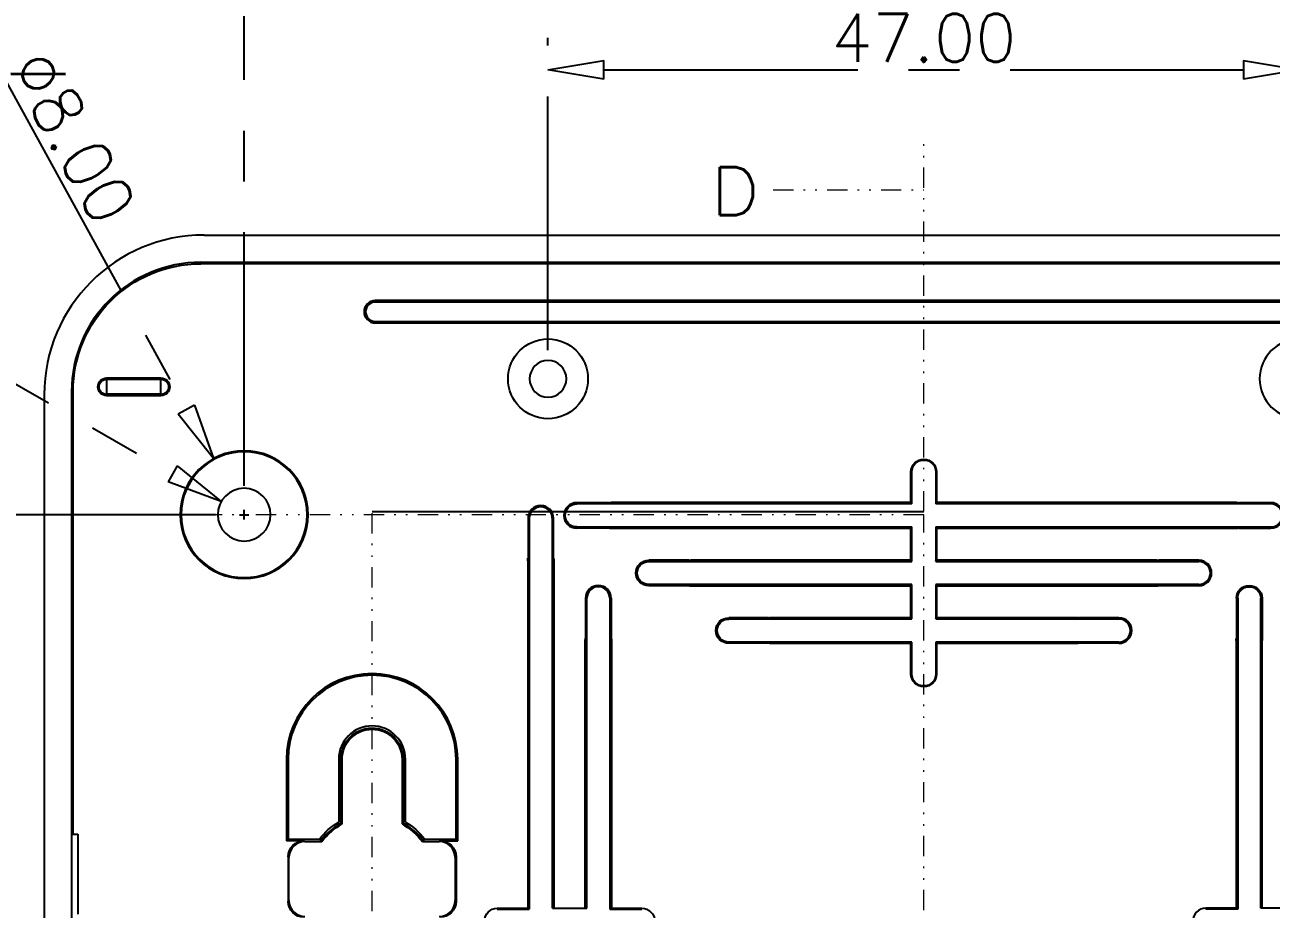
# Model space of a CAD drawing. Header units: millimetres. Extents: x 3683 to 5830, y 1279 to 1555.
# Drawn here: x 4167.5 to 4245.4, y 1443.1 to 1498.4 of the extents above; entities that cross this region are included whole.
import ezdxf
from ezdxf.lldxf.tags import DXFTag

# ---------------------------------------------------------------- set-up
doc = ezdxf.new("R2010")
doc.units = ezdxf.units.MM
doc.header["$LTSCALE"] = 0.5
doc.linetypes.add('CENTER', pattern=[50.8, 31.75, -6.35, 6.35, -6.35])
doc.linetypes.add('DIVIDE', pattern=[31.75, 12.7, -6.35, 0, -6.35, 0, -6.35])
doc.layers.add('1', color=7, linetype='Continuous', true_color=0xffffff)
doc.layers.add('112', color=7, linetype='Continuous', true_color=0xffffff)
doc.layers.add('dim', color=82, linetype='Continuous', lineweight=9)
doc.layers.add('hatch', color=56, linetype='Continuous', lineweight=9)
doc.styles.add('blockfont', font='simplex.shx', dxfattribs={"bigfont": 'bigfont'})
doc.styles.get("Standard").update_dxf_attribs({"font": 'txt', "bigfont": 'gbcbig.shx'})
tags = doc.linetypes.add('PHANTOM', pattern=[2.5, 1.25, -0.25, 0.25, -0.25, 0.25, -0.25]).pattern_tags.tags
tags[14:15] = [DXFTag(74, 4), DXFTag(75, 0), DXFTag(340, '0'), DXFTag(46, 0.0), DXFTag(50, 0.0), DXFTag(44, 0.0), DXFTag(45, 0.0)]
tags[12:13] = [DXFTag(74, 4), DXFTag(75, 0), DXFTag(340, '0'), DXFTag(46, 0.0), DXFTag(50, 0.0), DXFTag(44, 0.0), DXFTag(45, 0.0)]
tags[10:11] = [DXFTag(74, 4), DXFTag(75, 0), DXFTag(340, '0'), DXFTag(46, 0.0), DXFTag(50, 0.0), DXFTag(44, 0.0), DXFTag(45, 0.0)]
tags[8:9] = [DXFTag(74, 4), DXFTag(75, 0), DXFTag(340, '0'), DXFTag(46, 0.0), DXFTag(50, 0.0), DXFTag(44, 0.0), DXFTag(45, 0.0)]
tags[6:7] = [DXFTag(74, 4), DXFTag(75, 0), DXFTag(340, '0'), DXFTag(46, 0.0), DXFTag(50, 0.0), DXFTag(44, 0.0), DXFTag(45, 0.0)]
tags[4:5] = [DXFTag(74, 4), DXFTag(75, 0), DXFTag(340, '0'), DXFTag(46, 0.0), DXFTag(50, 0.0), DXFTag(44, 0.0), DXFTag(45, 0.0)]
doc.dimstyles.new('VT-3.00', dxfattribs={"dimtxt": 3, "dimasz": 3.5, "dimexe": 2, "dimexo": 1.8, "dimgap": 0.5, "dimtad": 1, "dimzin": 0, "dimdsep": 46, "dimtxsty": 'Standard', "dimblk": 'CLOSEDBLANK', "dimcen": 0.3, "dimclrd": 1, "dimclre": 1, "dimclrt": 7, "dimadec": 1, "dimazin": 0, "dimtfac": 1, "dimtofl": 0, "dimtmove": 0, "dimatfit": 3, "dimldrblk": 'CLOSEDBLANK', "dimfxl": 0, "dimtolj": 1, "dimtzin": 0, "dimarcsym": 0})

# ---------------------------------------------------------------- blocks, each defined once
blk = doc.blocks.new('_ClosedBlank')
at = {"color": 0, "linetype": 'ByBlock', "lineweight": -2}
for p, q in [((-1, 0.167), (0, 0)), ((-1, 0.167), (-1, -0.167)), ((0, 0), (-1, -0.167))]:
    blk.add_line(p, q, dxfattribs=at)
blk = doc.blocks.new('*D24')
at = {"layer": 'Defpoints', "color": 0, "linetype": 'CENTER'}
for p in [(8736.92, 3095.193), (8651.92, 3060.417), (8736.92, 3060.417)]:
    blk.add_point(p, dxfattribs=at)
at = {"layer": 'dim', "color": 1, "linetype": 'CENTER', "lineweight": -2}
for p, q in [((8651.92, 3062.217), (8651.92, 3097.193)), ((8736.92, 3062.217), (8736.92, 3097.193)), ((8655.42, 3095.193), (8733.42, 3095.193))]:
    blk.add_line(p, q, dxfattribs=at)
at = {"layer": 'dim', "color": 1, "linetype": 'CENTER', "lineweight": -2, "xscale": 3.5, "yscale": 3.5, "zscale": 3.5, "rotation": 180}
blk.add_blockref('_ClosedBlank', (8651.92, 3095.193), dxfattribs=at)
at = {"layer": 'dim', "color": 1, "linetype": 'CENTER', "lineweight": -2, "xscale": 3.5, "yscale": 3.5, "zscale": 3.5}
blk.add_blockref('_ClosedBlank', (8736.92, 3095.193), dxfattribs=at)
at = {"layer": 'dim', "color": 7, "linetype": 'CENTER', "insert": (8694.42, 3097.193), "char_height": 3, "attachment_point": 5}
blk.add_mtext('\\A1;85.00', dxfattribs=at)
blk = doc.blocks.new('*D25')
at = {"layer": 'Defpoints', "color": 0, "linetype": 'CENTER'}
for p in [(8651.92, 3060.417), (8627.822, 3015.417), (8651.92, 3015.417)]:
    blk.add_point(p, dxfattribs=at)
at = {"layer": 'dim', "color": 1, "linetype": 'CENTER', "lineweight": -2}
for p, q in [((8650.12, 3060.417), (8625.822, 3060.417)), ((8627.822, 3056.917), (8627.822, 3018.917)), ((8650.12, 3015.417), (8625.822, 3015.417))]:
    blk.add_line(p, q, dxfattribs=at)
at = {"layer": 'dim', "color": 1, "linetype": 'CENTER', "lineweight": -2, "xscale": 3.5, "yscale": 3.5, "zscale": 3.5}
for p, rotation in [((8627.822, 3060.417), 90), ((8627.822, 3015.417), 270)]:
    blk.add_blockref('_ClosedBlank', p, dxfattribs=dict(at, rotation=rotation))
at = {"layer": 'dim', "color": 7, "linetype": 'CENTER', "insert": (8625.822, 3037.917), "char_height": 3, "attachment_point": 5, "rotation": 90}
blk.add_mtext('\\A1;45.00', dxfattribs=at)
blk = doc.blocks.new('*D27')
at = {"layer": 'Defpoints', "color": 0, "linetype": 'CENTER'}
for p in [(8650.488, 3061.237), (8653.352, 3059.598)]:
    blk.add_point(p, dxfattribs=at)
at = {"layer": 'dim', "color": 1, "linetype": 'CENTER', "lineweight": -2}
for p, q in [((8625.902, 3075.303), (8647.45, 3062.975)), ((8651.62, 3060.417), (8652.22, 3060.417)), ((8651.92, 3060.117), (8651.92, 3060.717))]:
    blk.add_line(p, q, dxfattribs=at)
at = {"layer": 'dim', "color": 1, "linetype": 'CENTER', "lineweight": -2, "xscale": 3.5, "yscale": 3.5, "zscale": 3.5, "rotation": 330.2245947376103}
blk.add_blockref('_ClosedBlank', (8650.488, 3061.237), dxfattribs=at)
at = {"layer": 'dim', "color": 7, "linetype": 'CENTER', "insert": (8632.32, 3073.935), "char_height": 3, "attachment_point": 5, "rotation": 330.22459}
blk.add_mtext('\\A1;∅3.30', dxfattribs=at)
blk = doc.blocks.new('*D28')
at = {"layer": 'Defpoints', "color": 0, "linetype": 'CENTER'}
for p in [(8649.993, 3063.923), (8653.847, 3056.912)]:
    blk.add_point(p, dxfattribs=at)
at = {"layer": 'dim', "color": 1, "linetype": 'CENTER', "lineweight": -2}
for p, q in [((8636.566, 3088.351), (8648.307, 3066.99)), ((8651.62, 3060.417), (8652.22, 3060.417)), ((8651.92, 3060.117), (8651.92, 3060.717))]:
    blk.add_line(p, q, dxfattribs=at)
at = {"layer": 'dim', "color": 1, "linetype": 'CENTER', "lineweight": -2, "xscale": 3.5, "yscale": 3.5, "zscale": 3.5, "rotation": 298.7962139689842}
blk.add_blockref('_ClosedBlank', (8649.993, 3063.923), dxfattribs=at)
at = {"layer": 'dim', "color": 7, "linetype": 'CENTER', "insert": (8641.209, 3084.056), "char_height": 3, "attachment_point": 5, "rotation": 298.79621}
blk.add_mtext('\\A1;∅8.00', dxfattribs=at)
blk = doc.blocks.new('*D29')
at = {"layer": 'Defpoints', "color": 0, "linetype": 'CENTER'}
for p in [(8717.92, 3088.251), (8670.92, 3068.917), (8717.92, 3068.917)]:
    blk.add_point(p, dxfattribs=at)
at = {"layer": 'dim', "color": 1, "linetype": 'CENTER', "lineweight": -2}
for p, q in [((8670.92, 3070.717), (8670.92, 3090.251)), ((8717.92, 3070.717), (8717.92, 3090.251)), ((8674.42, 3088.251), (8714.42, 3088.251))]:
    blk.add_line(p, q, dxfattribs=at)
at = {"layer": 'dim', "color": 1, "linetype": 'CENTER', "lineweight": -2, "xscale": 3.5, "yscale": 3.5, "zscale": 3.5, "rotation": 180}
blk.add_blockref('_ClosedBlank', (8670.92, 3088.251), dxfattribs=at)
at = {"layer": 'dim', "color": 1, "linetype": 'CENTER', "lineweight": -2, "xscale": 3.5, "yscale": 3.5, "zscale": 3.5}
blk.add_blockref('_ClosedBlank', (8717.92, 3088.251), dxfattribs=at)
at = {"layer": 'dim', "color": 7, "linetype": 'CENTER', "insert": (8694.42, 3090.251), "char_height": 3, "attachment_point": 5}
blk.add_mtext('\\A1;47.00', dxfattribs=at)

msp = doc.modelspace()

# ---------------------------------------------------------------- linework, layer by layer
at = {"layer": '1', "color": 43, "linetype": 'PHANTOM', "ltscale": 4.928571}
msp.add_line((4189.161, 1467.987), (4223.661, 1467.987), dxfattribs=at)
at = {"layer": '112', "color": 7}
for p, q in [((4178.661, 1485.287), (4268.661, 1485.287)), ((4178.461, 1483.582), (4268.861, 1483.582)), ((4178.461, 1483.582), (4178.461, 1483.487)), ((4268.861, 1483.487), (4178.461, 1483.487)), ((4189.361, 1481.093), (4189.361, 1481.187)), ((4257.961, 1481.187), (4189.361, 1481.187)), ((4257.961, 1481.093), (4189.361, 1481.093)), ((4189.361, 1479.882), (4257.961, 1479.882)), ((4189.361, 1479.882), (4189.361, 1479.787)), ((4189.361, 1479.787), (4257.961, 1479.787)), ((4172.561, 1476.334), (4172.561, 1476.257)), ((4175.961, 1476.334), (4172.561, 1476.334)), ((4172.561, 1476.257), (4172.561, 1475.317)), ((4172.561, 1476.257), (4175.961, 1476.257)), ((4175.961, 1476.257), (4175.961, 1476.334)), ((4175.961, 1475.317), (4175.961, 1476.257)), ((4168.661, 1475.287), (4168.661, 1418.287)), ((4170.461, 1475.487), (4170.367, 1475.487)), ((4170.367, 1475.487), (4170.367, 1418.287)), ((4170.461, 1447.786), (4170.461, 1475.487)), ((4175.961, 1475.318), (4172.561, 1475.318)), ((4172.561, 1475.317), (4172.561, 1475.24)), ((4172.561, 1475.24), (4175.961, 1475.24)), ((4175.961, 1475.24), (4175.961, 1475.317)), ((4222.914, 1470.459), (4222.861, 1470.459)), ((4222.861, 1468.555), (4222.861, 1470.459)), ((4222.914, 1468.459), (4222.914, 1470.459)), ((4224.409, 1470.459), (4224.461, 1470.459)), ((4224.409, 1470.459), (4224.409, 1468.459)), ((4224.461, 1470.459), (4224.461, 1468.555)), ((4201.961, 1468.537), (4201.961, 1468.459)), ((4203.959, 1468.537), (4201.961, 1468.537)), ((4222.914, 1468.459), (4201.961, 1468.459)), ((4222.861, 1468.555), (4204.115, 1468.555)), ((4204.158, 1468.511), (4222.879, 1468.511)), ((4222.879, 1468.511), (4222.861, 1468.555)), ((4222.914, 1468.459), (4222.879, 1468.511)), ((4224.409, 1468.459), (4224.444, 1468.511)), ((4245.361, 1468.459), (4224.409, 1468.459)), ((4224.461, 1468.555), (4224.444, 1468.511)), ((4224.444, 1468.511), (4243.164, 1468.511)), ((4243.208, 1468.555), (4224.461, 1468.555)), ((4245.361, 1468.537), (4243.363, 1468.537)), ((4245.361, 1468.537), (4245.361, 1468.459)), ((4198.911, 1467.559), (4198.911, 1465.061)), ((4198.911, 1467.559), (4198.99, 1467.559)), ((4198.99, 1467.559), (4198.99, 1443.107)), ((4200.511, 1467.559), (4200.433, 1467.559)), ((4200.433, 1443.159), (4200.433, 1467.559)), ((4200.511, 1465.061), (4200.511, 1467.559)), ((4201.961, 1466.937), (4201.961, 1467.016)), ((4201.961, 1467.016), (4222.914, 1467.016)), ((4203.959, 1466.937), (4201.961, 1466.937)), ((4222.861, 1466.92), (4204.115, 1466.92)), ((4222.879, 1466.963), (4204.158, 1466.963)), ((4222.861, 1466.92), (4222.879, 1466.963)), ((4222.861, 1464.955), (4222.861, 1466.92)), ((4222.914, 1467.016), (4222.879, 1466.963)), ((4222.914, 1464.859), (4222.914, 1467.016)), ((4224.409, 1467.016), (4224.444, 1466.963)), ((4224.409, 1467.016), (4245.361, 1467.016)), ((4224.409, 1467.016), (4224.409, 1464.859)), ((4243.164, 1466.963), (4224.444, 1466.963)), ((4224.444, 1466.963), (4224.461, 1466.92)), ((4224.461, 1466.92), (4224.461, 1464.955)), ((4243.208, 1466.92), (4224.461, 1466.92)), ((4243.363, 1466.937), (4245.361, 1466.937)), ((4245.361, 1466.937), (4245.361, 1467.016)), ((4198.894, 1464.905), (4198.894, 1443.159)), ((4198.937, 1443.142), (4198.937, 1464.862)), ((4200.485, 1464.862), (4200.485, 1443.159)), ((4200.529, 1464.905), (4200.529, 1443.159)), ((4206.461, 1464.937), (4206.461, 1464.859)), ((4208.959, 1464.937), (4206.461, 1464.937)), ((4206.461, 1464.859), (4222.914, 1464.859)), ((4209.115, 1464.955), (4222.861, 1464.955)), ((4222.879, 1464.911), (4209.158, 1464.911)), ((4222.879, 1464.911), (4222.861, 1464.955)), ((4222.914, 1464.859), (4222.879, 1464.911)), ((4224.409, 1464.859), (4224.444, 1464.911)), ((4224.409, 1464.859), (4240.861, 1464.859)), ((4224.461, 1464.955), (4224.444, 1464.911)), ((4238.164, 1464.911), (4224.444, 1464.911)), ((4224.461, 1464.955), (4238.208, 1464.955)), ((4240.861, 1464.937), (4238.363, 1464.937)), ((4240.861, 1464.937), (4240.861, 1464.859)), ((4206.461, 1463.337), (4206.461, 1463.416)), ((4222.914, 1463.416), (4206.461, 1463.416)), ((4208.959, 1463.337), (4206.461, 1463.337)), ((4222.861, 1463.32), (4209.115, 1463.32)), ((4222.879, 1463.363), (4209.158, 1463.363)), ((4222.861, 1463.32), (4222.879, 1463.363)), ((4222.861, 1461.355), (4222.861, 1463.32)), ((4222.879, 1463.363), (4222.914, 1463.416)), ((4222.914, 1461.259), (4222.914, 1463.416)), ((4224.409, 1463.416), (4224.444, 1463.363)), ((4224.409, 1463.416), (4224.409, 1461.259)), ((4240.861, 1463.416), (4224.409, 1463.416)), ((4224.444, 1463.363), (4224.461, 1463.32)), ((4238.164, 1463.363), (4224.444, 1463.363)), ((4224.461, 1463.32), (4224.461, 1461.355)), ((4238.208, 1463.32), (4224.461, 1463.32)), ((4240.861, 1463.337), (4238.363, 1463.337)), ((4240.861, 1463.337), (4240.861, 1463.416)), ((4202.511, 1462.559), (4202.511, 1460.061)), ((4202.511, 1462.559), (4202.59, 1462.559)), ((4202.59, 1443.159), (4202.59, 1462.559)), ((4204.033, 1462.559), (4204.033, 1443.107)), ((4204.111, 1462.559), (4204.033, 1462.559)), ((4204.111, 1462.559), (4204.111, 1460.061)), ((4243.211, 1462.559), (4243.29, 1462.559)), ((4243.211, 1462.559), (4243.211, 1460.061)), ((4243.29, 1462.559), (4243.29, 1443.107)), ((4244.733, 1443.159), (4244.733, 1462.559)), ((4244.811, 1462.559), (4244.733, 1462.559)), ((4244.811, 1462.559), (4244.811, 1460.061)), ((4211.461, 1461.337), (4211.461, 1461.259)), ((4213.959, 1461.337), (4211.461, 1461.337)), ((4211.461, 1461.259), (4222.914, 1461.259)), ((4214.115, 1461.355), (4222.861, 1461.355)), ((4222.879, 1461.311), (4214.158, 1461.311)), ((4222.879, 1461.311), (4222.861, 1461.355)), ((4222.914, 1461.259), (4222.879, 1461.311)), ((4224.409, 1461.259), (4224.444, 1461.311)), ((4224.409, 1461.259), (4235.861, 1461.259)), ((4224.461, 1461.355), (4224.444, 1461.311)), ((4233.164, 1461.311), (4224.444, 1461.311)), ((4224.461, 1461.355), (4233.208, 1461.355)), ((4235.861, 1461.337), (4233.363, 1461.337)), ((4235.861, 1461.337), (4235.861, 1461.259)), ((4202.494, 1443.159), (4202.494, 1459.905)), ((4202.537, 1459.862), (4202.537, 1443.159)), ((4204.085, 1459.862), (4204.085, 1443.142)), ((4204.129, 1459.905), (4204.129, 1443.159)), ((4211.461, 1459.737), (4211.461, 1459.816)), ((4222.914, 1459.816), (4211.461, 1459.816)), ((4213.959, 1459.737), (4211.461, 1459.737)), ((4222.861, 1459.72), (4214.115, 1459.72)), ((4222.879, 1459.763), (4214.158, 1459.763)), ((4222.861, 1459.72), (4222.879, 1459.763)), ((4222.861, 1457.816), (4222.861, 1459.72)), ((4222.879, 1459.763), (4222.914, 1459.816)), ((4222.914, 1457.816), (4222.914, 1459.816)), ((4224.409, 1459.816), (4224.444, 1459.763)), ((4235.861, 1459.816), (4224.409, 1459.816)), ((4224.409, 1459.816), (4224.409, 1457.816)), ((4233.164, 1459.763), (4224.444, 1459.763)), ((4224.444, 1459.763), (4224.461, 1459.72)), ((4224.461, 1459.72), (4224.461, 1457.816)), ((4233.208, 1459.72), (4224.461, 1459.72)), ((4235.861, 1459.737), (4233.363, 1459.737)), ((4235.861, 1459.737), (4235.861, 1459.816)), ((4243.194, 1459.905), (4243.194, 1443.159)), ((4243.237, 1459.862), (4243.237, 1443.142)), ((4244.785, 1459.862), (4244.785, 1443.159)), ((4244.829, 1443.159), (4244.829, 1459.905)), ((4222.914, 1457.816), (4222.861, 1457.816)), ((4224.409, 1457.816), (4224.461, 1457.816)), ((4183.806, 1452.487), (4183.806, 1447.382)), ((4183.911, 1452.487), (4183.806, 1452.487)), ((4183.911, 1452.487), (4183.911, 1447.487)), ((4187.08, 1452.487), (4187.08, 1448.556)), ((4187.211, 1452.487), (4187.29, 1452.487)), ((4187.211, 1448.48), (4187.211, 1452.487)), ((4187.29, 1448.433), (4187.29, 1452.487)), ((4191.033, 1452.487), (4191.033, 1448.433)), ((4191.111, 1452.487), (4191.033, 1452.487)), ((4191.111, 1452.487), (4191.111, 1448.48)), ((4191.242, 1448.556), (4191.242, 1452.487)), ((4194.411, 1452.487), (4194.516, 1452.487)), ((4194.411, 1447.487), (4194.411, 1452.487)), ((4194.516, 1447.382), (4194.516, 1452.487)), ((4170.373, 1447.787), (4170.373, 1442.787)), ((4170.373, 1447.787), (4170.761, 1447.787)), ((4170.761, 1447.787), (4170.761, 1442.787)), ((4183.911, 1447.487), (4183.806, 1447.382)), ((4184.91, 1447.382), (4183.806, 1447.382)), ((4183.911, 1447.487), (4185.872, 1447.487)), ((4184.91, 1447.382), (4184.962, 1447.33)), ((4184.962, 1447.33), (4186.017, 1447.33)), ((4192.306, 1447.33), (4193.36, 1447.33)), ((4192.45, 1447.487), (4194.411, 1447.487)), ((4193.36, 1447.33), (4193.413, 1447.382)), ((4193.413, 1447.382), (4194.516, 1447.382)), ((4194.411, 1447.487), (4194.516, 1447.382)), ((4183.964, 1446.331), (4183.911, 1446.384)), ((4183.911, 1446.384), (4183.911, 1443.591)), ((4183.964, 1443.643), (4183.964, 1446.331)), ((4194.411, 1446.384), (4194.359, 1446.331)), ((4194.359, 1446.331), (4194.359, 1443.643)), ((4194.411, 1446.384), (4194.411, 1443.591)), ((4183.911, 1443.591), (4183.964, 1443.643)), ((4194.359, 1443.643), (4194.411, 1443.591)), ((4196.99, 1443.107), (4196.99, 1443.159)), ((4196.99, 1443.159), (4198.894, 1443.159)), ((4196.99, 1443.107), (4198.99, 1443.107)), ((4198.894, 1443.159), (4198.937, 1443.142)), ((4198.99, 1443.107), (4198.937, 1443.142)), ((4200.433, 1443.159), (4202.59, 1443.159)), ((4204.033, 1443.107), (4204.085, 1443.142)), ((4204.033, 1443.107), (4206.033, 1443.107)), ((4204.085, 1443.142), (4204.129, 1443.159)), ((4204.129, 1443.159), (4206.033, 1443.159)), ((4206.033, 1443.107), (4206.033, 1443.159)), ((4241.29, 1443.107), (4241.29, 1443.159)), ((4243.194, 1443.159), (4241.29, 1443.159)), ((4243.29, 1443.107), (4241.29, 1443.107)), ((4243.237, 1443.142), (4243.194, 1443.159)), ((4243.29, 1443.107), (4243.237, 1443.142)), ((4246.89, 1443.159), (4244.733, 1443.159))]:
    msp.add_line(p, q, dxfattribs=at)
msp.add_circle((4200.161, 1476.287), 2.5, dxfattribs=at)
at = {"layer": '112', "color": 7, "extrusion": (0, 0, -1)}
for centre, radius in [((-4247.161, 1476.287), 2.5), ((-4181.161, 1467.787), 4), ((-4181.161, 1467.787), 3.939), ((-4181.161, 1467.787), 1.65)]:
    msp.add_circle(centre, radius, dxfattribs=at)
at = {"layer": '112', "color": 7, "extrusion": (1.22461e-16, 0, -1)}
msp.add_circle((-4200.161, 1476.287), 1.15, dxfattribs=at)
at = {"layer": '112', "color": 7}
for centre, radius, start, end in [((4178.661, 1475.287), 10, 90, 180), ((4178.461, 1475.487), 8.094, 90, 180), ((4189.361, 1480.487), 0.7, 90, 270), ((4189.361, 1480.487), 0.606, 90, 270), ((4199.711, 1467.559), 0.8, 0, 180), ((4199.711, 1467.559), 0.721, 0, 180), ((4201.961, 1467.737), 0.8, 90, 270), ((4245.361, 1467.737), 0.8, 270, 90), ((4245.361, 1467.737), 0.721, 270, 90), ((4240.861, 1464.137), 0.8, 270, 90), ((4240.861, 1464.137), 0.721, 270, 90), ((4203.311, 1462.559), 0.8, 0, 180), ((4203.311, 1462.559), 0.721, 0, 180), ((4235.861, 1460.537), 0.8, 270, 90), ((4235.861, 1460.537), 0.721, 270, 90), ((4189.161, 1452.487), 5.355, 0, 180), ((4189.161, 1452.487), 5.25, 0, 180), ((4189.161, 1452.487), 2.081, 0, 180), ((4189.161, 1444.987), 4, 119.1764, 142.74618), ((4189.161, 1444.987), 4, 37.25382, 60.8236), ((4241.29, 1442.359), 0.8, 90, 270)]:
    msp.add_arc(centre, radius, start, end, dxfattribs=at)
at = {"layer": '112', "color": 7, "extrusion": (0, 0, -1)}
for centre, radius, start, end in [((-4178.461, 1475.487), 8, 0, 90), ((-4223.661, 1470.459), 0.8, 0, 180), ((-4201.961, 1467.737), 0.721, 270, 90), ((-4206.461, 1464.137), 0.8, 270, 90), ((-4206.461, 1464.137), 0.721, 270, 90), ((-4244.011, 1462.559), 0.8, 0, 180), ((-4244.011, 1462.559), 0.721, 0, 180), ((-4211.461, 1460.537), 0.8, 270, 90), ((-4211.461, 1460.537), 0.721, 270, 90), ((-4223.661, 1457.816), 0.8, 180, 0)]:
    msp.add_arc(centre, radius, start, end, dxfattribs=at)
at = {"layer": '112', "color": 7, "extrusion": (1.22461e-16, 0, -1)}
for centre, radius, start, end in [((-4172.561, 1475.787), 0.547, 270, 90), ((-4172.561, 1475.787), 0.47, 270, 90), ((-4175.961, 1475.787), 0.547, 90, 270), ((-4175.961, 1475.787), 0.47, 90, 270), ((-4223.661, 1470.459), 0.748, 0, 180), ((-4223.661, 1457.816), 0.748, 180, 0), ((-4189.161, 1452.487), 1.95, 0, 180), ((-4189.161, 1452.487), 1.871, 0, 180), ((-4189.161, 1444.987), 4.131, 37.23936, 59.74959), ((-4189.161, 1444.987), 3.921, 36.68645, 61.49562), ((-4189.161, 1444.987), 3.921, 118.50438, 143.31355), ((-4189.161, 1444.987), 4.131, 120.25041, 142.76064), ((-4196.99, 1442.359), 0.8, 270, 90), ((-4206.033, 1442.359), 0.8, 90, 270)]:
    msp.add_arc(centre, radius, start, end, dxfattribs=at)
at = {"layer": '112', "color": 7, "extrusion": (0, 0, -1)}
for centre, major_axis, ratio, start_param, end_param in [((4204.12, 1467.852), (0.499, -0.499), 0.992433, 3.699287, 3.923193), ((4243.202, 1467.852), (-0.499, -0.499), 0.992433, 2.359993, 2.583899), ((4204.12, 1467.622), (0.499, 0.499), 0.992433, 2.359993, 2.583899), ((4243.202, 1467.622), (-0.499, 0.499), 0.992433, 3.699287, 3.923193), ((4199.596, 1464.9), (0.499, -0.499), 0.992433, 2.359993, 2.583899), ((4199.826, 1464.9), (-0.499, -0.499), 0.992433, 3.699287, 3.923193), ((4209.12, 1464.252), (0.499, -0.499), 0.992433, 3.699287, 3.923193), ((4238.202, 1464.252), (-0.499, -0.499), 0.992433, 2.359993, 2.583899), ((4209.12, 1464.022), (0.499, 0.499), 0.992433, 2.359993, 2.583899), ((4238.202, 1464.022), (-0.499, 0.499), 0.992433, 3.699287, 3.923193), ((4214.12, 1460.652), (0.499, -0.499), 0.992433, 3.699287, 3.923193), ((4233.202, 1460.652), (-0.499, -0.499), 0.992433, 2.359993, 2.583899), ((4203.196, 1459.9), (0.499, -0.499), 0.992433, 2.359993, 2.583899), ((4203.426, 1459.9), (-0.499, -0.499), 0.992433, 3.699287, 3.923193), ((4214.12, 1460.422), (0.499, 0.499), 0.992433, 2.359993, 2.583899), ((4233.202, 1460.422), (-0.499, 0.499), 0.992433, 3.699287, 3.923193), ((4243.896, 1459.9), (0.499, -0.499), 0.992433, 2.359993, 2.583899), ((4244.126, 1459.9), (-0.499, -0.499), 0.992433, 3.699287, 3.923193), ((4184.913, 1446.381), (0.709, -0.709), 0.997265, 2.357564, 3.925621), ((4193.41, 1446.381), (-0.709, -0.709), 0.997265, 2.357564, 3.925621), ((4184.913, 1443.593), (0.709, 0.709), 0.997265, 2.357564, 3.925621), ((4193.41, 1443.593), (-0.709, 0.709), 0.997265, 2.357564, 3.925621)]:
    msp.add_ellipse(centre, major_axis=major_axis, ratio=ratio, start_param=start_param, end_param=end_param, dxfattribs=at)
at = {"layer": '112', "color": 7}
for centre, major_axis, ratio, start_param, end_param in [((4202.411, 1469.561), (-1.876, 1.004), 0.162906, 2.622283, 2.846189), ((4244.911, 1469.561), (1.876, 1.004), 0.162906, 3.436996, 3.660902), ((4202.411, 1465.914), (1.876, 1.004), 0.162906, 0.295404, 0.51931), ((4244.911, 1465.914), (-1.876, 1.004), 0.162906, 5.763876, 5.987782), ((4197.888, 1466.609), (-1.004, 1.876), 0.162906, 3.436996, 3.660902), ((4201.535, 1466.609), (1.004, 1.876), 0.162906, 2.622283, 2.846189), ((4207.411, 1465.961), (-1.876, 1.004), 0.162906, 2.622283, 2.846189), ((4239.911, 1465.961), (1.876, 1.004), 0.162906, 3.436996, 3.660902), ((4207.411, 1462.314), (1.876, 1.004), 0.162906, 0.295404, 0.51931), ((4239.911, 1462.314), (-1.876, 1.004), 0.162906, 5.763876, 5.987782), ((4212.411, 1462.361), (-1.876, 1.004), 0.162906, 2.622283, 2.846189), ((4234.911, 1462.361), (1.876, 1.004), 0.162906, 3.436996, 3.660902), ((4201.488, 1461.609), (-1.004, 1.876), 0.162906, 3.436996, 3.660902), ((4205.135, 1461.609), (1.004, 1.876), 0.162906, 2.622283, 2.846189), ((4212.411, 1458.714), (1.876, 1.004), 0.162906, 0.295404, 0.51931), ((4234.911, 1458.714), (-1.876, 1.004), 0.162906, 5.763876, 5.987782), ((4242.188, 1461.609), (-1.004, 1.876), 0.162906, 3.436996, 3.660902), ((4245.835, 1461.609), (1.004, 1.876), 0.162906, 2.622283, 2.846189), ((4184.965, 1446.329), (0.709, -0.709), 0.997265, 2.357564, 3.925621), ((4193.357, 1446.329), (-0.709, -0.709), 0.997265, 2.357564, 3.925621), ((4184.965, 1443.646), (0.709, 0.709), 0.997265, 2.357564, 3.925621), ((4193.357, 1443.646), (-0.709, 0.709), 0.997265, 2.357564, 3.925621)]:
    msp.add_ellipse(centre, major_axis=major_axis, ratio=ratio, start_param=start_param, end_param=end_param, dxfattribs=at)
for points in [[(4187.211, 1448.48), (4187.237, 1448.464), (4187.264, 1448.449), (4187.29, 1448.433)], [(4191.111, 1448.48), (4191.085, 1448.464), (4191.059, 1448.449), (4191.033, 1448.433)], [(4185.872, 1447.487), (4185.907, 1447.461), (4185.942, 1447.435), (4185.977, 1447.409)], [(4185.977, 1447.409), (4185.99, 1447.382), (4186.003, 1447.356), (4186.017, 1447.33)], [(4192.345, 1447.409), (4192.332, 1447.382), (4192.319, 1447.356), (4192.306, 1447.33)], [(4192.45, 1447.487), (4192.415, 1447.461), (4192.38, 1447.435), (4192.345, 1447.409)]]:
    msp.add_open_spline(points, degree=3, dxfattribs=at)
at = {"layer": 'hatch', "color": 2, "linetype": 'DIVIDE', "ltscale": 0.2}
for p, q in [((4223.661, 1467.987), (4223.661, 1491.307)), ((4214.236, 1488.118), (4223.661, 1488.118)), ((4223.661, 1467.787), (4161.661, 1467.787)), ((4189.161, 1429.487), (4189.161, 1467.987)), ((4223.661, 1422.787), (4223.661, 1467.787))]:
    msp.add_line(p, q, dxfattribs=at)
msp.add_solid([(4223.661, 1488.118), (4220.661, 1487.314), (4220.661, 1488.922), (4223.661, 1488.118)], dxfattribs=at)

# ---------------------------------------------------------------- texts
at = {"layer": '1', "color": 7, "style": 'blockfont', "width": 1.15}
msp.add_text('D', height=3, dxfattribs=at).set_placement((4210.312, 1486.523))

# ---------------------------------------------------------------- dimensions: what is measured, and where the dimension line sits
at = {"layer": 'dim', "linetype": 'CENTER'}
for base, p1, p2, picture, middle in [((4266.161, 1502.563), (4181.161, 1467.787), (4266.161, 1467.787), '*D24', (4223.661, 1502.563)), ((4247.161, 1495.621), (4200.161, 1476.287), (4247.161, 1476.287), '*D29', (4223.661, 1495.621))]:
    dim = msp.add_linear_dim(base=base, p1=p1, p2=p2, dimstyle='VT-3.00', dxfattribs=at)
    dim.commit()
    dim.dimension.update_dxf_attribs({"geometry": picture, "text_midpoint": middle, "dimtype": 128, "insert": (-4470.759, -1592.63)})
for p1, p2, picture, middle in [((4183.088, 1464.282), (4179.234, 1471.293), '*D28', (4168.697, 1490.463)), ((4182.593, 1466.968), (4179.729, 1468.607), '*D27', (4160.568, 1479.569))]:
    dim = msp.add_diameter_dim_2p(p1=p1, p2=p2, dimstyle='VT-3.00', dxfattribs=at)
    dim.commit()
    dim.dimension.update_dxf_attribs({"geometry": picture, "text_midpoint": middle, "dimtype": 131, "insert": (-4470.759, -1592.63)})
dim = msp.add_linear_dim(base=(4157.063, 1422.787), p1=(4181.161, 1467.787), p2=(4181.161, 1422.787), angle=90, dimstyle='VT-3.00', dxfattribs=at)
dim.commit()
dim.dimension.update_dxf_attribs({"geometry": '*D25', "text_midpoint": (4155.063, 1445.287), "insert": (-4470.759, -1592.63)})

doc.saveas('drawing.dxf')
